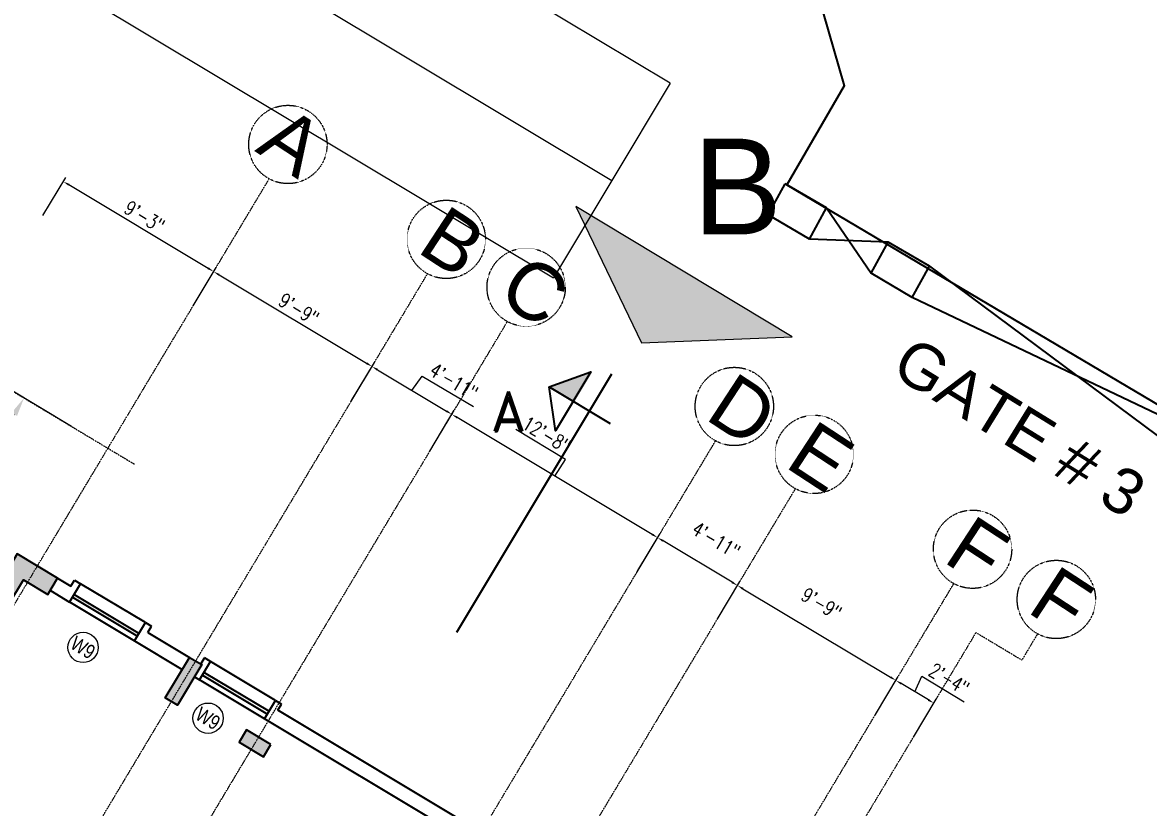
# Model space of a CAD drawing. Header units: inches. Extents: x -110725 to 51121, y 8404 to 44825.
# Drawn here: x 42502 to 43216, y 24026 to 24524 of the extents above; entities that cross this region are included whole.
import ezdxf

# ---------------------------------------------------------------- set-up
doc = ezdxf.new("R2010")
doc.units = ezdxf.units.IN
doc.header["$LTSCALE"] = 0.1
doc.header["$MEASUREMENT"] = 0
doc.linetypes.add('CENTER', pattern=[2, 1.25, -0.25, 0.25, -0.25])
doc.layers.get('0').update_dxf_attribs({"color": 1, "lineweight": 0})
doc.layers.get('Defpoints').update_dxf_attribs({"lineweight": 0})
for name, color, linetype in [('boundary', 6, 'Continuous'), ('building', 6, 'Continuous'), ('COL', 6, 'Continuous'), ('Column Hatch', 7, 'Continuous'), ('GF', 1, 'Continuous'), ('GFW', 5, 'Continuous')]:
    doc.layers.add(name, color=color, linetype=linetype)
for name, color, linetype, lineweight in [('dim', 252, 'Continuous', 0), ('GRID', 8, 'CENTER', 0), ('TEXT', 3, 'Continuous', 0)]:
    doc.layers.add(name, color=color, linetype=linetype, lineweight=lineweight)
doc.styles.add('as', font='arial.ttf')
doc.styles.add('ATIF', font='arial.ttf')
doc.styles.add('EHSAN', font='arial.ttf', dxfattribs={"height": 54})
doc.styles.add('ROMAND', font='romand.shx')
doc.styles.add('ROMANS', font='arial.ttf', dxfattribs={"width": 0.8, "height": 15})
doc.styles.get("Standard").update_dxf_attribs({"font": 'arial.ttf'})
doc.styles.add('WORKING', font='romans.shx', dxfattribs={"width": 0.75})
doc.dimstyles.new('1-8', dxfattribs={"dimtxt": 6, "dimasz": 6, "dimexe": 3, "dimexo": 1, "dimgap": 2, "dimtad": 1, "dimdec": 1, "dimzin": 3, "dimdsep": 46, "dimlunit": 4, "dimtxsty": 'WORKING', "dimcen": 2, "dimdle": 3, "dimadec": 0, "dimazin": 0, "dimtfac": 0.75, "dimtdec": 1, "dimtofl": 0, "dimtmove": 1, "dimatfit": 0, "dimfxl": 4, "dimtolj": 1, "dimtzin": 0, "dimlwd": -1, "dimlwe": -1, "dimarcsym": 1})
doc.dimstyles.new('DIM1', dxfattribs={"dimtxt": 54, "dimasz": 6, "dimexe": 6, "dimexo": 3, "dimgap": 1, "dimtad": 0, "dimzin": 0, "dimdsep": 46, "dimlunit": 4, "dimtxsty": 'EHSAN', "dimblk": 'ARCHTICK', "dimcen": 3, "dimdle": 6, "dimclrd": 4, "dimclre": 4, "dimclrt": 6, "dimadec": 0, "dimazin": 0, "dimtfac": 1, "dimtofl": 0, "dimtmove": 1, "dimatfit": 3, "dimldrblk": 'ARCHTICK', "dimfxl": 4, "dimtolj": 1, "dimtzin": 3, "dimlwd": -1, "dimlwe": -1, "dimarcsym": 0})

# ---------------------------------------------------------------- blocks, each defined once
blk = doc.blocks.new('_ArchTick')
at = {"color": 0, "linetype": 'ByBlock', "const_width": 0.15}
blk.add_lwpolyline([(-0.5, -0.5), (0.5, 0.5)], dxfattribs=at)
blk = doc.blocks.new('*D2542')
at = {"layer": 'Defpoints', "color": 0, "transparency": 16777216}
for p in [(43122.79, 24844.24), (42986.98, 24608.79, 1175.74), (46076.03, 22826.98, 1175.74)]:
    blk.add_point(p, dxfattribs=at)
at = {"layer": 'dim', "color": 4, "transparency": 16777216}
for p, q in [((43102, 24856.23), (44567.54, 24010.89)), ((42988.48, 24611.39), (43125.79, 24849.44)), ((46232.63, 23050.44), (44767.1, 23895.78)), ((46077.53, 22829.58), (46214.84, 23067.63))]:
    blk.add_line(p, q, dxfattribs=at)
at = {"layer": 'dim', "color": 4, "transparency": 16777216, "xscale": 24, "yscale": 24, "zscale": 24}
for p, rotation in [((43122.79, 24844.24), 150.0229745556264), ((46211.84, 23062.43), 330.0229745556264)]:
    blk.add_blockref('_ArchTick', p, dxfattribs=dict(at, rotation=rotation))
at = {"layer": 'dim', "color": 6, "transparency": 16777216, "insert": (44667.32, 23953.34), "char_height": 54, "attachment_point": 5, "rotation": 330.02297, "style": 'EHSAN'}
blk.add_mtext('\\A1;297\'-2"', dxfattribs=at)
blk = doc.blocks.new('*D3265')
at = {"layer": 'Defpoints', "color": 0, "transparency": 16777216}
for p in [(42709.99, 24282.45), (42774.53, 24275.36), (42760.04, 24251.16)]:
    blk.add_point(p, dxfattribs=at)
at = {"layer": 'dim', "color": 0, "transparency": 16777216}
for p, q in [((42710.51, 24283.3), (42725.45, 24308.25)), ((42727.34, 24303.62), (42771.1, 24277.41)), ((42749.22, 24290.52), (42755.75, 24299.63)), ((42755.75, 24299.63), (42788.14, 24280.23)), ((42760.55, 24252.02), (42776.07, 24277.93))]:
    blk.add_line(p, q, dxfattribs=at)
for points in [[(42727.68, 24304.2), (42727, 24303.05), (42723.91, 24305.68)], [(42771.44, 24277.99), (42770.76, 24276.84), (42774.53, 24275.36)]]:
    blk.add_solid(points, dxfattribs=at)
at = {"layer": 'dim', "color": 0, "transparency": 16777216, "insert": (42775.72, 24296.24), "char_height": 9, "attachment_point": 5, "rotation": 329.08061, "style": 'WORKING'}
blk.add_mtext('\\A1;4\'-11"', dxfattribs=at)
blk = doc.blocks.new('*D3266')
at = {"layer": 'Defpoints', "color": 0, "transparency": 16777216}
for p in [(42610.12, 24343.34), (42723.91, 24305.68), (42710.47, 24283.24)]:
    blk.add_point(p, dxfattribs=at)
at = {"layer": 'dim', "color": 0, "transparency": 16777216}
for p, q in [((42610.63, 24344.2), (42625.1, 24368.36)), ((42626.99, 24363.73), (42720.48, 24307.73)), ((42710.98, 24284.09), (42725.45, 24308.25))]:
    blk.add_line(p, q, dxfattribs=at)
for points in [[(42627.33, 24364.3), (42626.65, 24363.15), (42623.56, 24365.78)], [(42720.82, 24308.31), (42720.13, 24307.16), (42723.91, 24305.68)]]:
    blk.add_solid(points, dxfattribs=at)
at = {"layer": 'dim', "color": 0, "transparency": 16777216, "insert": (42677.51, 24342.04), "char_height": 9, "attachment_point": 5, "rotation": 329.08061, "style": 'WORKING'}
blk.add_mtext('\\A1;9\'-9"', dxfattribs=at)
blk = doc.blocks.new('*D3272')
at = {"layer": 'Defpoints', "color": 0, "transparency": 16777216}
for p in [(42774.53, 24275.36), (42760.04, 24251.16), (42891.92, 24175.56)]:
    blk.add_point(p, dxfattribs=at)
at = {"layer": 'dim', "color": 0, "transparency": 16777216}
for p, q in [((42760.55, 24252.02), (42776.07, 24277.93)), ((42901.49, 24199.32), (42777.96, 24273.3)), ((42846.52, 24246.79), (42814.96, 24265.69)), ((42839.72, 24236.31), (42846.52, 24246.79)), ((42892.43, 24176.42), (42906.46, 24199.84))]:
    blk.add_line(p, q, dxfattribs=at)
for points in [[(42778.31, 24273.88), (42777.62, 24272.73), (42774.53, 24275.36)], [(42901.83, 24199.89), (42901.14, 24198.75), (42904.92, 24197.27)]]:
    blk.add_solid(points, dxfattribs=at)
at = {"layer": 'dim', "color": 0, "transparency": 16777216, "insert": (42834.52, 24262.55), "char_height": 9, "attachment_point": 5, "rotation": 329.08182, "style": 'WORKING'}
blk.add_mtext('\\A1;12\'-8"', dxfattribs=at)
blk = doc.blocks.new('*D3273')
at = {"layer": 'Defpoints', "color": 0, "transparency": 16777216}
for p in [(42904.92, 24197.27), (42891.48, 24174.82), (42942.09, 24144.51)]:
    blk.add_point(p, dxfattribs=at)
at = {"layer": 'dim', "color": 0, "transparency": 16777216}
for p, q in [((42891.99, 24175.68), (42906.46, 24199.84)), ((42952.1, 24169.01), (42908.35, 24195.21)), ((42942.61, 24145.37), (42957.08, 24169.53))]:
    blk.add_line(p, q, dxfattribs=at)
for points in [[(42908.69, 24195.78), (42908.01, 24194.64), (42904.92, 24197.27)], [(42952.45, 24169.58), (42951.76, 24168.44), (42955.53, 24166.95)]]:
    blk.add_solid(points, dxfattribs=at)
at = {"layer": 'dim', "color": 0, "transparency": 16777216, "insert": (42941.97, 24195.69), "char_height": 9, "attachment_point": 5, "rotation": 329.08182, "style": 'WORKING'}
blk.add_mtext('\\A1;4\'-11"', dxfattribs=at)
blk = doc.blocks.new('*D3274')
at = {"layer": 'Defpoints', "color": 0, "transparency": 16777216}
for p in [(42942.09, 24144.51), (43055.89, 24106.85), (43042.45, 24084.4)]:
    blk.add_point(p, dxfattribs=at)
at = {"layer": 'dim', "color": 0, "transparency": 16777216}
for p, q in [((42942.61, 24145.37), (42957.08, 24169.52)), ((42958.97, 24164.9), (43052.46, 24108.9)), ((43042.96, 24085.26), (43057.43, 24109.42))]:
    blk.add_line(p, q, dxfattribs=at)
for points in [[(42959.31, 24165.47), (42958.63, 24164.32), (42955.54, 24166.95)], [(43052.8, 24109.47), (43052.11, 24108.33), (43055.89, 24106.85)]]:
    blk.add_solid(points, dxfattribs=at)
at = {"layer": 'dim', "color": 0, "transparency": 16777216, "insert": (43008.71, 24155.48), "char_height": 9, "attachment_point": 5, "rotation": 329.08069, "style": 'WORKING'}
blk.add_mtext('\\A1;9\'-9"', dxfattribs=at)
blk = doc.blocks.new('*D3275')
at = {"layer": 'Defpoints', "color": 0, "transparency": 16777216}
for p in [(42528.33, 24422.82), (42514.89, 24400.38), (42610.12, 24343.34)]:
    blk.add_point(p, dxfattribs=at)
at = {"layer": 'dim', "color": 0, "transparency": 16777216}
for p, q in [((42515.4, 24401.23), (42529.87, 24425.39)), ((42620.13, 24367.84), (42531.76, 24420.76)), ((42610.63, 24344.2), (42625.1, 24368.36))]:
    blk.add_line(p, q, dxfattribs=at)
for points in [[(42532.11, 24421.34), (42531.42, 24420.19), (42528.33, 24422.82)], [(42620.47, 24368.41), (42619.79, 24367.27), (42623.56, 24365.78)]]:
    blk.add_solid(points, dxfattribs=at)
at = {"layer": 'dim', "color": 0, "transparency": 16777216, "insert": (42579.73, 24400.61), "char_height": 9, "attachment_point": 5, "rotation": 329.08061, "style": 'WORKING'}
blk.add_mtext('\\A1;9\'-3"', dxfattribs=at)
blk = doc.blocks.new('*D3276')
at = {"layer": 'Defpoints', "color": 0, "transparency": 16777216}
for p in [(42503.4, 24285.7), (42543.67, 24261.59), (42491.25, 24174.08)]:
    blk.add_point(p, dxfattribs=at)
at = {"layer": 'dim', "color": 0, "transparency": 16777216}
for p, q in [((42533.37, 24267.75), (42493.11, 24291.87)), ((42457.16, 24208.49), (42497.24, 24275.41)), ((42480.96, 24180.24), (42440.69, 24204.36))]:
    blk.add_line(p, q, dxfattribs=at)
for points in [[(42495.52, 24276.44), (42498.95, 24274.38), (42503.4, 24285.7)], [(42455.44, 24209.52), (42458.87, 24207.46), (42450.99, 24198.19)]]:
    blk.add_solid(points, dxfattribs=at)
at = {"layer": 'dim', "color": 0, "transparency": 16777216, "insert": (42469.35, 24246.65), "char_height": 12, "attachment_point": 5, "rotation": 59.08061, "style": 'WORKING'}
blk.add_mtext('\\A1;8\'-6"', dxfattribs=at)
blk = doc.blocks.new('*D3281')
at = {"layer": 'Defpoints', "color": 0, "transparency": 16777216}
for p in [(42480.66, 24299.33), (42520.92, 24275.21), (42120.13, 23606.06)]:
    blk.add_point(p, dxfattribs=at)
at = {"layer": 'dim', "color": 0, "transparency": 16777216}
for p, q in [((42510.62, 24281.38), (42470.36, 24305.49)), ((42086.04, 23640.47), (42474.49, 24289.03)), ((42109.84, 23612.23), (42069.57, 23636.34))]:
    blk.add_line(p, q, dxfattribs=at)
for points in [[(42472.77, 24290.06), (42476.2, 24288), (42480.66, 24299.33)], [(42084.32, 23641.5), (42087.75, 23639.44), (42079.87, 23630.18)]]:
    blk.add_solid(points, dxfattribs=at)
at = {"layer": 'dim', "color": 0, "transparency": 16777216, "insert": (42272.42, 23969.45), "char_height": 12, "attachment_point": 5, "rotation": 59.08061, "style": 'WORKING'}
blk.add_mtext('\\A1;65\'-0"', dxfattribs=at)
blk = doc.blocks.new('*D3283')
at = {"layer": 'Defpoints', "color": 0, "transparency": 16777216}
for p in [(43055.89, 24106.84), (43042.45, 24084.4), (43066.49, 24070)]:
    blk.add_point(p, dxfattribs=at)
at = {"layer": 'dim', "color": 0, "transparency": 16777216}
for p, q in [((43042.96, 24085.26), (43057.43, 24109.42)), ((43076.5, 24094.5), (43059.32, 24104.79)), ((43067.91, 24099.64), (43072.36, 24109.43)), ((43072.36, 24109.43), (43099.23, 24093.34)), ((43067.01, 24070.86), (43081.48, 24095.02))]:
    blk.add_line(p, q, dxfattribs=at)
for points in [[(43059.66, 24105.36), (43058.98, 24104.22), (43055.89, 24106.84)], [(43076.85, 24095.07), (43076.16, 24093.93), (43079.94, 24092.44)]]:
    blk.add_solid(points, dxfattribs=at)
at = {"layer": 'dim', "color": 0, "transparency": 16777216, "insert": (43089.57, 24107.7), "char_height": 9, "attachment_point": 5, "rotation": 329.08165, "style": 'WORKING'}
blk.add_mtext('\\A1;2\'-4"', dxfattribs=at)

msp = doc.modelspace()

# ---------------------------------------------------------------- hatches: boundary and pattern name
at = {"layer": 'Column Hatch'}
h = msp.add_hatch(color=256, dxfattribs=at)
h.dxf.hatch_style = 1
h.paths.add_polyline_path([(42483.54332, 24161.20786), (42493.83859, 24155.04161), (42503.09043, 24170.48919), (42518.53267, 24161.24055), (42524.70329, 24171.53172), (42498.96137, 24186.94977)])
h = msp.add_hatch(color=256, dxfattribs=at)
h.dxf.hatch_style = 1
h.paths.add_polyline_path([(42608.31978, 24121.45059), (42616.04075, 24116.82602), (42600.62553, 24091.08945), (42592.90456, 24095.71402)])
h = msp.add_hatch(color=256, dxfattribs=at)
h.dxf.hatch_style = 1
h.paths.add_polyline_path([(42659.7286, 24066.17793), (42644.28138, 24075.43001), (42639.6569, 24067.70899), (42655.10412, 24058.45691)])
at = {"layer": 'GF'}
msp.add_hatch(color=252, dxfattribs=at).paths.add_polyline_path([(42851.43229, 24283.57405), (42836.21916, 24292.71502), (42862.63239, 24302.21415)])
at = {"layer": 'TEXT'}
msp.add_hatch(color=256, dxfattribs=at).paths.add_polyline_path([(42853.01114, 24406.92111), (42894.60104, 24320.67782), (42990.27463, 24324.44489)])

# ---------------------------------------------------------------- linework, layer by layer
at = {"color": 9}
for p, q in [((39875.42634, 26305.16784, -0.01849), (42912.96363, 24485.25311, 1.07221)), ((39838.42302, 26243.40728, -0.01849), (42875.96031, 24423.49255, 1.07221)), ((39801.4197, 26181.64671, -0.01849), (42838.95699, 24361.73198, 1.07221)), ((42912.95175, 24485.23328, 1.07221), (42838.95699, 24361.73198, 1.07221))]:
    msp.add_line(p, q, dxfattribs=at)
at = {"layer": 'boundary', "linetype": 'CENTER', "elevation": -21.56329}
msp.add_lwpolyline([(42986.98218, 24608.79412), (43023.17783, 24483.42297), (42986.87764, 24420.82334), (43011.92578, 24406.08374)], dxfattribs=at)
at = {"layer": 'building', "linetype": 'Continuous'}
for points, elevation in [([(36256.32114, 20787.09078), (38421.12416, 24214.83069), (38608.38637, 24266.09692), (38729.46594, 24450.76329), (38692.71091, 24650.22286), (39710.56934, 26306.46684), (40018.84892, 26390.86365), (42986.98218, 24608.79412), (43023.17783, 24483.42297), (42986.87764, 24420.82334), (43301.37527, 24234.54273), (43531.66734, 24283.46768), (46076.03119, 22826.982)], 1.07221), ([(42974.90243, 24401.67272), (42985.74423, 24421.3883)], 9.0542), ([(43001.08398, 24386.36817), (43011.92578, 24406.08374), (42985.74423, 24421.3883)], 6.79065), ([(43011.92578, 24406.08374), (43040.1392, 24364.70917)], 4.5271), ([(43001.08398, 24386.36817), (42974.90243, 24401.67272)], 9.0542), ([(43050.981, 24384.42475), (43001.08398, 24386.36817)], 5.71844), ([(43040.1392, 24364.70917), (43050.981, 24384.42475)], 7.98199), ([(43066.32076, 24349.40462), (43077.16255, 24369.12019), (43050.981, 24384.42475)], 5.71844), ([(43077.16255, 24369.12019), (43264.35192, 24230.13172)], 5.71844), ([(43066.32076, 24349.40462), (43040.1392, 24364.70917)], 7.98199), ([(43275.19372, 24249.84729), (43066.32076, 24349.40462)], 3.33576)]:
    msp.add_lwpolyline(points, dxfattribs=dict(at, elevation=elevation))
at = {"layer": 'COL', "linetype": 'Continuous'}
msp.add_lwpolyline([(42483.54332, 24161.20786), (42493.84179, 24155.04696), (42503.09043, 24170.48919), (42518.53267, 24161.24055), (42524.70329, 24171.53172), (42498.96137, 24186.94977), (42483.54332, 24161.20786)], dxfattribs=at)
at = {"layer": 'COL'}
msp.add_lwpolyline([(42608.31978, 24121.45059), (42616.04075, 24116.82602), (42600.62553, 24091.08945), (42592.90456, 24095.71402)], close=True, dxfattribs=at)
at = {"layer": 'COL', "linetype": 'Continuous'}
msp.add_lwpolyline([(42659.7286, 24066.17793), (42644.28138, 24075.43001), (42639.6569, 24067.70899), (42655.10412, 24058.45691)], close=True, dxfattribs=at)
at = {"layer": 'GF'}
for p, q in [((42875.6957, 24300.70737), (42777.39405, 24137.10595)), ((42836.21916, 24292.71502), (42874.78768, 24269.54071)), ((42524.70362, 24171.53228), (42533.04681, 24166.53514)), ((42532.28503, 24156.50057), (42539.21847, 24168.08406)), ((42533.04681, 24166.53514), (42535.35796, 24170.39631)), ((42535.35796, 24170.39631), (42539.21847, 24168.08406)), ((42520.07914, 24163.81126), (42532.28503, 24156.50057)), ((42573.4638, 24131.83665), (42580.39724, 24143.42014)), ((42580.39724, 24143.42014), (42584.25775, 24141.1079)), ((42581.9466, 24137.24673), (42584.25775, 24141.1079)), ((42581.9466, 24137.24673), (42608.31978, 24121.45059)), ((42573.4638, 24131.83665), (42603.6953, 24113.72957)), ((42614.64506, 24107.1714), (42621.57259, 24118.76444)), ((42615.39181, 24117.19377), (42617.70274, 24121.06106)), ((42621.57259, 24118.76444), (42617.70274, 24121.06106)), ((42655.82542, 24082.51009), (42662.76957, 24094.13095)), ((42662.76957, 24094.13095), (42666.63179, 24091.82156)), ((42664.30267, 24087.92383), (42666.63179, 24091.82156))]:
    msp.add_line(p, q, dxfattribs=at)
at = {"layer": 'GF', "linetype": 'Continuous'}
for p, q in [((42611.4139, 24109.10642), (42614.64506, 24107.1714)), ((42790.91635, 24001.60938), (42655.82542, 24082.51009)), ((42791.68709, 24011.63825), (42664.30267, 24087.92383))]:
    msp.add_line(p, q, dxfattribs=at)
at = {"layer": 'GF'}
msp.add_lwpolyline([(42836.21916, 24292.71502), (42862.63239, 24302.21415), (42840.23219, 24264.93394)], close=True, dxfattribs=at)
at = {"layer": 'GFW'}
for p, q in [((42580.40406, 24143.41606), (42539.23284, 24168.09257)), ((42535.11561, 24161.22323), (42576.28683, 24136.54671)), ((42532.28809, 24156.5057), (42573.45932, 24131.82918)), ((42534.08742, 24159.50776), (42575.25864, 24134.83125)), ((42662.7764, 24094.12687), (42621.58695, 24118.77296)), ((42617.4748, 24111.90057), (42658.66424, 24087.25449)), ((42655.81623, 24082.49471), (42614.63587, 24107.15603)), ((42616.44788, 24110.18435), (42657.63732, 24085.53826))]:
    msp.add_line(p, q, dxfattribs=at)
at = {"layer": 'GRID'}
for p, q in [((42245.15235, 23733.99307), (42658.74072, 24424.51831)), ((42345.50151, 23673.89267), (42759.08988, 24364.41792)), ((42406.91412, 23661.58869), (42809.71137, 24334.09713)), ((42454.113, 24315.22378), (42573.25001, 24243.86697)), ((42537.30068, 23583.49398), (42941.63535, 24258.56928)), ((42577.12559, 23535.16214), (42992.25114, 24228.25386)), ((42677.47818, 23475.0526), (43092.60308, 24168.14322)), ((42745.51962, 23534.10358), (43106.6589, 24137.06012)), ((43135.70673, 24119.662), (43106.6589, 24137.06012)), ((43145.69746, 24136.34248), (43135.70673, 24119.662))]:
    msp.add_line(p, q, dxfattribs=at)
for centre in [(42670.60918, 24446.30646), (42770.9799, 24386.1943), (42821.60191, 24355.87437), (42953.52537, 24280.34567), (43004.14117, 24250.03024), (43104.4931, 24189.91961), (43157.58748, 24158.11886)]:
    msp.add_circle(centre, 24.81095, dxfattribs=at)
at = {"layer": 'TEXT'}
msp.add_lwpolyline([(42990.27463, 24324.44489), (42853.01114, 24406.92111), (42894.60104, 24320.67782)], close=True, dxfattribs=at)
at = {"layer": 'TEXT', "linetype": 'Continuous'}
for centre in [(42540.80814, 24127.73322), (42620.02065, 24082.89926)]:
    msp.add_circle(centre, 9.61771, dxfattribs=at)

# ---------------------------------------------------------------- texts
at = {"layer": 'TEXT'}
for s, height, style, p in [('B', 60.75, 'as', (42927.12429, 24389.30566)), ('A', 25.2, 'ROMAND', (42799.67132, 24264.63193))]:
    msp.add_text(s, height=height, dxfattribs=dict(at, style=style)).set_placement(p)
at = {"layer": 'TEXT', "color": 7, "linetype": 'Continuous', "lineweight": 25}
msp.add_text('GATE # 3 ', height=28.787522, rotation=328.3723565, dxfattribs=at).set_placement((43051.65426, 24301.34374))
at = {"layer": 'TEXT', "linetype": 'Continuous', "style": 'ROMANS', "width": 0.8}
for p in [(42531.95875, 24127.65352), (42611.17127, 24082.81955)]:
    msp.add_text('W9', height=9, rotation=329, dxfattribs=at).set_placement(p)
at = {"layer": 'TEXT', "char_height": 36, "attachment_point": 1, "rotation": 326.79599905, "style": 'ATIF'}
for s, insert in [('A', (42668.82314, 24472.39957)), ('B', (42771.10667, 24408.943)), ('C', (42821.72868, 24378.62307)), ('D', (42953.65214, 24303.09437)), ('E', (43004.26794, 24272.77894)), ('F', (43104.61987, 24212.66831)), ('F', (43157.71425, 24180.86756))]:
    msp.add_mtext_dynamic_manual_height_columns(s, width=30.9854961, gutter_width=15, heights=[0], dxfattribs=dict(at, insert=insert))

# ---------------------------------------------------------------- dimensions: what is measured, and where the dimension line sits
at = {"layer": 'dim'}
for base, p1, p2, angle, dimstyle, override, picture, middle, dimtype in [((43122.79283, 24844.24306, -1174.66297), (46076.03119, 22826.982, 1.07221), (42986.98218, 24608.79412, 1.07221), 150.02297456, 'DIM1', {"dimtxt": 36, "dimasz": 24, "dimdle": 24}, '*D2542', (44667.31734, 23953.33699, -1174.66297), 161), ((42774.53045, 24275.35923), (42709.99356, 24282.44693), (42760.03624, 24251.15976), 149.08060506, '1-8', {"dimtxt": 9, "dimasz": 4}, '*D3265', (42757.46701, 24298.60367), 160), ((42774.53162, 24275.35853), (42891.9166, 24175.55909), (42760.03792, 24251.15876), 329.08181526, '1-8', {"dimtxt": 9, "dimasz": 4}, '*D3272', (42844.80373, 24247.82032), 160), ((42904.91819, 24197.26756), (42942.0922, 24144.50872), (42891.47611, 24174.82365), 149.08181526, '1-8', {"dimtxt": 9, "dimasz": 4}, '*D3273', (42938.18596, 24189.37388), 161), ((43055.88899, 24106.84563), (42942.09403, 24144.50762), (43042.44647, 24084.40198), 329.08068802, '1-8', {"dimtxt": 9, "dimasz": 4}, '*D3274', (43004.93041, 24149.16366), 161), ((43055.89026, 24106.84487), (43066.49329, 24069.99979), (43042.44812, 24084.40099), 149.0816492, '1-8', {"dimtxt": 9, "dimasz": 4}, '*D3283', (43074.07192, 24108.40344), 161)]:
    dim = msp.add_linear_dim(base=base, p1=p1, p2=p2, angle=angle, dimstyle=dimstyle, override=override, dxfattribs=at)
    dim.commit()
    dim.dimension.update_dxf_attribs({"geometry": picture, "text_midpoint": middle, "dimtype": dimtype})
for p1, p2, distance, override, picture, middle in [((42610.11826, 24343.33848), (42514.88977, 24400.37535), -26.1614, {"dimtxt": 9, "dimasz": 4}, '*D3275', (42579.7269, 24400.61218)), ((42610.11826, 24343.33848), (42710.46589, 24283.23552), 26.1614, {"dimtxt": 9, "dimasz": 4}, '*D3266', (42677.51496, 24342.04226)), ((42120.13188, 23606.06066), (42520.91789, 24275.21116), 46.93232, {"dimtxt": 12, "dimasz": 12, "dimexe": 12, "dimexo": 12, "dimtmove": 1, "dimfxl": 4}, '*D3281', (42272.41849, 23969.44911)), ((42491.25235, 24174.07882), (42543.66504, 24261.58681), 46.93232, {"dimtxt": 12, "dimasz": 12, "dimexe": 12, "dimexo": 12, "dimtmove": 1, "dimfxl": 4}, '*D3276', (42469.3523, 24246.64602))]:
    dim = msp.add_aligned_dim(p1=p1, p2=p2, distance=distance, dimstyle='1-8', override=override, dxfattribs=at)
    dim.commit()
    dim.dimension.update_dxf_attribs({"geometry": picture, "text_midpoint": middle})

doc.saveas('drawing.dxf')
